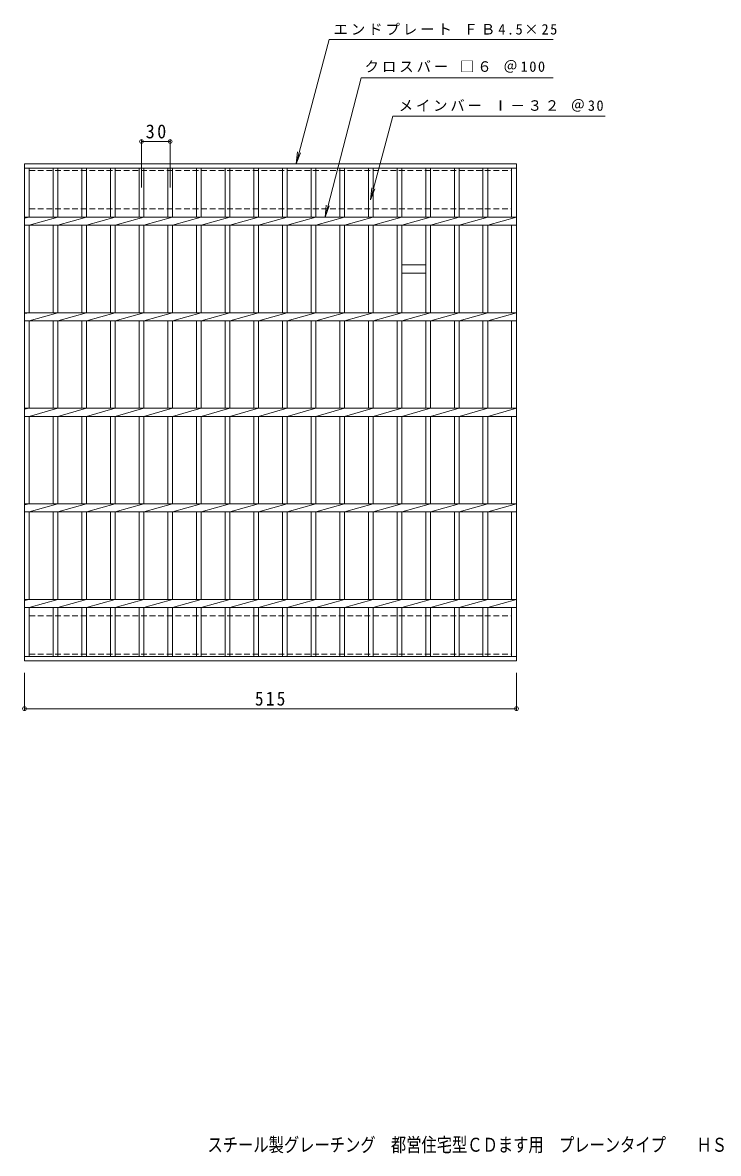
# Model space of a CAD drawing. Units: millimetres, scale not verified. Extents: x -625 to 832, y -677 to 506.
# Drawn here: x -625 to 104, y -677 to 506 of the extents above; entities that cross this region are included whole.
import ezdxf
from ezdxf.enums import TextEntityAlignment as Align

# ---------------------------------------------------------------- set-up
doc = ezdxf.new("R2010")
doc.units = ezdxf.units.MM
doc.header["$LTSCALE"] = 5
doc.header["$PDMODE"] = 32
doc.header["$PDSIZE"] = 4
doc.linetypes.add('DASHED1', pattern=[1.8, 1.2, -0.6])
for name, color, linetype, lineweight in [('1-1_1-1ﾚｲﾔ', 2, 'Continuous', 9), ('1-2_1-2ﾚｲﾔ', 3, 'Continuous', 9), ('1-4_1-4ﾚｲﾔ', 7, 'Continuous', 9), ('F-5_F-5ﾚｲﾔ', 2, 'Continuous', 9)]:
    doc.layers.add(name, color=color, linetype=linetype, lineweight=lineweight)
doc.styles.add('ＭＳ ゴシック', font='')
doc.styles.get('ＭＳ ゴシック').set_extended_font_data('MS Gothic')

msp = doc.modelspace()

# ---------------------------------------------------------------- linework, layer by layer
at = {"layer": '1-1_1-1ﾚｲﾔ', "linetype": 'DASHED1'}
for p, q in [((-112.838, 351.538), (-112.838, 311.538)), ((-617.838, 311.538), (-112.838, 311.538)), ((-617.838, -114.462), (-112.838, -114.462)), ((-112.838, -154.462), (-112.838, -115.702))]:
    msp.add_line(p, q, dxfattribs=at)
for points in [[(-617.838, 311.538), (-617.838, 351.538), (-112.838, 351.538)], [(-617.838, -114.462), (-617.838, -154.462), (-112.838, -154.462)]]:
    msp.add_lwpolyline(points, dxfattribs=at)
at = {"layer": '1-2_1-2ﾚｲﾔ'}
for p, q in [((-622.838, 358.538), (-107.838, 358.538)), ((-622.838, -161.462), (-622.838, 358.538)), ((-107.838, 358.538), (-107.838, -161.462)), ((-622.838, 354.038), (-107.838, 354.038)), ((-617.837, 302.777), (-617.837, 354.038)), ((-592.837, 354.038), (-592.837, 302.777)), ((-587.838, 354.038), (-587.838, 302.777)), ((-562.837, 354.038), (-562.837, 302.777)), ((-557.837, 354.038), (-557.837, 302.777)), ((-532.838, 354.038), (-532.838, 302.777)), ((-527.838, 354.038), (-527.838, 302.777)), ((-502.837, 354.038), (-502.837, 302.777)), ((-497.838, 354.038), (-497.838, 302.777)), ((-472.838, 354.038), (-472.838, 302.777)), ((-467.837, 354.038), (-467.837, 302.777)), ((-442.837, 354.038), (-442.837, 302.777)), ((-437.838, 354.038), (-437.838, 302.777)), ((-412.837, 354.038), (-412.837, 302.777)), ((-407.838, 354.038), (-407.838, 302.777)), ((-382.838, 354.038), (-382.838, 302.777)), ((-377.838, 354.038), (-377.838, 302.777)), ((-352.837, 354.038), (-352.837, 302.777)), ((-347.838, 354.038), (-347.838, 302.777)), ((-322.837, 354.038), (-322.837, 302.777)), ((-317.838, 354.038), (-317.838, 302.777)), ((-292.837, 354.038), (-292.837, 302.777)), ((-287.838, 354.038), (-287.838, 302.777)), ((-262.837, 354.038), (-262.837, 302.777)), ((-257.837, 354.038), (-257.837, 302.777)), ((-232.837, 354.038), (-232.837, 302.777)), ((-227.837, 354.038), (-227.837, 302.777)), ((-202.837, 354.038), (-202.837, 302.777)), ((-197.837, 354.038), (-197.837, 302.777)), ((-172.837, 354.038), (-172.837, 302.777)), ((-167.837, 354.038), (-167.837, 302.777)), ((-142.837, 354.038), (-142.837, 302.777)), ((-137.837, 354.038), (-137.837, 302.777)), ((-112.838, 354.038), (-112.838, 302.777)), ((-617.837, 302.777), (-622.838, 301.777)), ((-622.838, 302.777), (-107.838, 302.777)), ((-587.838, 302.777), (-617.837, 294.298)), ((-557.837, 302.777), (-587.838, 294.298)), ((-527.838, 302.777), (-557.837, 294.298)), ((-497.838, 302.777), (-527.838, 294.298)), ((-467.837, 302.777), (-497.838, 294.298)), ((-437.838, 302.777), (-467.837, 294.298)), ((-407.837, 302.777), (-437.838, 294.298)), ((-377.837, 302.777), (-407.838, 294.298)), ((-347.838, 302.777), (-377.838, 294.298)), ((-317.838, 302.777), (-347.838, 294.298)), ((-287.837, 302.777), (-317.838, 294.298)), ((-257.837, 302.777), (-287.838, 294.298)), ((-227.837, 302.777), (-257.837, 294.298)), ((-197.837, 302.777), (-227.837, 294.298)), ((-167.837, 302.777), (-197.837, 294.298)), ((-137.837, 302.777), (-167.837, 294.298)), ((-107.837, 302.777), (-137.837, 294.298)), ((-622.838, 294.298), (-107.838, 294.298)), ((-617.837, 202.778), (-617.837, 294.298)), ((-592.837, 294.298), (-592.837, 202.778)), ((-587.838, 294.298), (-587.838, 202.778)), ((-562.837, 294.298), (-562.837, 202.778)), ((-557.837, 294.298), (-557.837, 202.778)), ((-532.838, 294.298), (-532.838, 202.778)), ((-527.838, 294.298), (-527.838, 202.778)), ((-502.837, 294.298), (-502.837, 202.778)), ((-497.838, 294.298), (-497.838, 202.778)), ((-472.838, 294.298), (-472.838, 202.778)), ((-467.837, 294.298), (-467.837, 202.778)), ((-442.837, 294.298), (-442.837, 202.778)), ((-437.838, 294.298), (-437.838, 202.778)), ((-412.837, 294.298), (-412.837, 202.778)), ((-407.838, 294.298), (-407.838, 202.778)), ((-382.838, 294.298), (-382.838, 202.778)), ((-377.838, 294.298), (-377.838, 202.778)), ((-352.837, 294.298), (-352.837, 202.778)), ((-347.838, 294.298), (-347.838, 202.778)), ((-322.837, 294.298), (-322.837, 202.778)), ((-317.838, 294.298), (-317.838, 202.778)), ((-292.837, 294.298), (-292.837, 202.778)), ((-287.838, 294.298), (-287.838, 202.778)), ((-262.837, 294.298), (-262.837, 202.778)), ((-257.837, 294.298), (-257.837, 202.778)), ((-232.837, 294.298), (-232.837, 202.778)), ((-227.837, 294.298), (-227.837, 202.778)), ((-202.837, 294.298), (-202.837, 202.778)), ((-197.837, 294.298), (-197.837, 202.778)), ((-172.837, 294.298), (-172.837, 202.778)), ((-167.837, 294.298), (-167.837, 202.778)), ((-142.837, 294.298), (-142.837, 202.778)), ((-137.837, 294.298), (-137.837, 202.778)), ((-112.838, 294.298), (-112.838, 202.778)), ((-227.837, 252.778), (-202.837, 252.778)), ((-227.837, 244.298), (-202.837, 244.298)), ((-617.837, 202.777), (-622.838, 201.778)), ((-622.838, 202.777), (-107.838, 202.777)), ((-587.838, 202.777), (-617.837, 194.298)), ((-557.837, 202.777), (-587.838, 194.298)), ((-527.838, 202.777), (-557.837, 194.298)), ((-497.838, 202.777), (-527.838, 194.298)), ((-467.837, 202.777), (-497.838, 194.298)), ((-437.838, 202.777), (-467.837, 194.298)), ((-407.837, 202.777), (-437.838, 194.298)), ((-377.837, 202.777), (-407.838, 194.298)), ((-347.838, 202.777), (-377.838, 194.298)), ((-317.838, 202.777), (-347.838, 194.298)), ((-287.837, 202.777), (-317.838, 194.298)), ((-257.837, 202.777), (-287.838, 194.298)), ((-227.837, 202.777), (-257.837, 194.298)), ((-197.837, 202.777), (-227.837, 194.298)), ((-167.837, 202.777), (-197.837, 194.298)), ((-137.837, 202.777), (-167.837, 194.298)), ((-107.837, 202.777), (-137.837, 194.298)), ((-622.838, 194.298), (-107.838, 194.298)), ((-617.837, 102.777), (-617.837, 194.298)), ((-592.837, 194.298), (-592.837, 102.777)), ((-587.838, 194.298), (-587.838, 102.777)), ((-562.837, 194.298), (-562.837, 102.777)), ((-557.837, 194.298), (-557.837, 102.777)), ((-532.838, 194.298), (-532.838, 102.777)), ((-527.838, 194.298), (-527.838, 102.777)), ((-502.837, 194.298), (-502.837, 102.777)), ((-497.838, 194.298), (-497.838, 102.777)), ((-472.838, 194.298), (-472.838, 102.777)), ((-467.837, 194.298), (-467.837, 102.777)), ((-442.837, 194.298), (-442.837, 102.777)), ((-437.838, 194.298), (-437.838, 102.777)), ((-412.837, 194.298), (-412.837, 102.777)), ((-407.838, 194.298), (-407.838, 102.777)), ((-382.838, 194.298), (-382.838, 102.777)), ((-377.838, 194.298), (-377.838, 102.777)), ((-352.837, 194.298), (-352.837, 102.777)), ((-347.838, 194.298), (-347.838, 102.777)), ((-322.837, 194.298), (-322.837, 102.777)), ((-317.838, 194.298), (-317.838, 102.777)), ((-292.837, 194.298), (-292.837, 102.777)), ((-287.838, 194.298), (-287.838, 102.777)), ((-262.837, 194.298), (-262.837, 102.777)), ((-257.837, 194.298), (-257.837, 102.777)), ((-232.837, 194.298), (-232.837, 102.777)), ((-227.837, 194.298), (-227.837, 102.777)), ((-202.837, 194.298), (-202.837, 102.777)), ((-197.837, 194.298), (-197.837, 102.777)), ((-172.837, 194.298), (-172.837, 102.777)), ((-167.837, 194.298), (-167.837, 102.777)), ((-142.837, 194.298), (-142.837, 102.777)), ((-137.837, 194.298), (-137.837, 102.777)), ((-112.838, 194.298), (-112.838, 102.777)), ((-617.837, 102.777), (-622.838, 101.777)), ((-622.838, 102.777), (-107.838, 102.777)), ((-587.838, 102.777), (-617.837, 94.298)), ((-557.837, 102.777), (-587.838, 94.298)), ((-527.838, 102.777), (-557.837, 94.298)), ((-497.838, 102.777), (-527.838, 94.298)), ((-467.837, 102.777), (-497.838, 94.298)), ((-437.838, 102.777), (-467.837, 94.298)), ((-407.837, 102.777), (-437.838, 94.298)), ((-377.837, 102.777), (-407.838, 94.298)), ((-347.838, 102.777), (-377.838, 94.298)), ((-317.838, 102.777), (-347.838, 94.298)), ((-287.837, 102.777), (-317.838, 94.298)), ((-257.837, 102.777), (-287.838, 94.298)), ((-227.837, 102.777), (-257.837, 94.298)), ((-197.837, 102.777), (-227.837, 94.298)), ((-167.837, 102.777), (-197.837, 94.298)), ((-137.837, 102.777), (-167.837, 94.298)), ((-107.837, 102.777), (-137.837, 94.298)), ((-622.838, 94.298), (-107.838, 94.298)), ((-617.837, 2.777), (-617.837, 94.298)), ((-592.837, 94.298), (-592.837, 2.777)), ((-587.838, 94.298), (-587.838, 2.777)), ((-562.837, 94.298), (-562.837, 2.777)), ((-557.837, 94.298), (-557.837, 2.777)), ((-532.838, 94.298), (-532.838, 2.777)), ((-527.838, 94.298), (-527.838, 2.777)), ((-502.837, 94.298), (-502.837, 2.777)), ((-497.838, 94.298), (-497.838, 2.777)), ((-472.838, 94.298), (-472.838, 2.777)), ((-467.837, 94.298), (-467.837, 2.777)), ((-442.837, 94.298), (-442.837, 2.777)), ((-437.838, 94.298), (-437.838, 2.777)), ((-412.837, 94.298), (-412.837, 2.777)), ((-407.838, 94.298), (-407.838, 2.777)), ((-382.838, 94.298), (-382.838, 2.777)), ((-377.838, 94.298), (-377.838, 2.777)), ((-352.837, 94.298), (-352.837, 2.777)), ((-347.838, 94.298), (-347.838, 2.777)), ((-322.837, 94.298), (-322.837, 2.777)), ((-317.838, 94.298), (-317.838, 2.777)), ((-292.837, 94.298), (-292.837, 2.777)), ((-287.838, 94.298), (-287.838, 2.777)), ((-262.837, 94.298), (-262.837, 2.777)), ((-257.837, 94.298), (-257.837, 2.777)), ((-232.837, 94.298), (-232.837, 2.777)), ((-227.837, 94.298), (-227.837, 2.777)), ((-202.837, 94.298), (-202.837, 2.777)), ((-197.837, 94.298), (-197.837, 2.777)), ((-172.837, 94.298), (-172.837, 2.777)), ((-167.837, 94.298), (-167.837, 2.777)), ((-142.837, 94.298), (-142.837, 2.777)), ((-137.837, 94.298), (-137.837, 2.777)), ((-112.838, 94.298), (-112.838, 2.777)), ((-617.837, 2.777), (-622.838, 1.777)), ((-622.838, 2.777), (-107.838, 2.777)), ((-587.838, 2.777), (-617.837, -5.702)), ((-557.837, 2.777), (-587.838, -5.702)), ((-527.838, 2.777), (-557.837, -5.702)), ((-497.838, 2.777), (-527.838, -5.702)), ((-467.837, 2.777), (-497.838, -5.702)), ((-437.838, 2.777), (-467.837, -5.702)), ((-407.837, 2.777), (-437.838, -5.702)), ((-377.837, 2.777), (-407.838, -5.702)), ((-347.838, 2.777), (-377.838, -5.702)), ((-317.838, 2.777), (-347.838, -5.702)), ((-287.837, 2.777), (-317.838, -5.702)), ((-257.837, 2.777), (-287.838, -5.702)), ((-227.837, 2.777), (-257.837, -5.702)), ((-197.837, 2.777), (-227.837, -5.702)), ((-167.837, 2.777), (-197.837, -5.702)), ((-137.837, 2.777), (-167.837, -5.702)), ((-107.837, 2.777), (-137.837, -5.702)), ((-622.838, -5.702), (-107.838, -5.702)), ((-617.837, -97.223), (-617.837, -5.702)), ((-592.837, -5.702), (-592.837, -97.223)), ((-587.838, -5.702), (-587.838, -97.223)), ((-562.837, -5.702), (-562.837, -97.223)), ((-557.837, -5.702), (-557.837, -97.223)), ((-532.838, -5.702), (-532.838, -97.223)), ((-527.838, -5.702), (-527.838, -97.223)), ((-502.837, -5.702), (-502.837, -97.223)), ((-497.838, -5.702), (-497.838, -97.223)), ((-472.838, -5.702), (-472.838, -97.223)), ((-467.837, -5.702), (-467.837, -97.223)), ((-442.837, -5.702), (-442.837, -97.223)), ((-437.838, -5.702), (-437.838, -97.223)), ((-412.837, -5.702), (-412.837, -97.223)), ((-407.838, -5.702), (-407.838, -97.223)), ((-382.838, -5.702), (-382.838, -97.223)), ((-377.838, -5.702), (-377.838, -97.223)), ((-352.837, -5.702), (-352.837, -97.223)), ((-347.838, -5.702), (-347.838, -97.223)), ((-322.837, -5.702), (-322.837, -97.223)), ((-317.838, -5.702), (-317.838, -97.223)), ((-292.837, -5.702), (-292.837, -97.223)), ((-287.838, -5.702), (-287.838, -97.223)), ((-262.837, -5.702), (-262.837, -97.223)), ((-257.837, -5.702), (-257.837, -97.223)), ((-232.837, -5.702), (-232.837, -97.223)), ((-227.837, -5.702), (-227.837, -97.223)), ((-202.837, -5.702), (-202.837, -97.223)), ((-197.837, -5.702), (-197.837, -97.223)), ((-172.837, -5.702), (-172.837, -97.223)), ((-167.837, -5.702), (-167.837, -97.223)), ((-142.837, -5.702), (-142.837, -97.223)), ((-137.837, -5.702), (-137.837, -97.223)), ((-112.838, -5.702), (-112.838, -97.223)), ((-617.837, -97.223), (-622.838, -98.223)), ((-622.838, -97.223), (-107.838, -97.223)), ((-622.838, -105.702), (-107.838, -105.702)), ((-587.838, -97.223), (-617.837, -105.702)), ((-617.837, -156.963), (-617.837, -105.702)), ((-592.837, -105.702), (-592.837, -156.963)), ((-557.837, -97.223), (-587.838, -105.702)), ((-587.838, -105.702), (-587.838, -156.963)), ((-562.837, -105.702), (-562.837, -156.963)), ((-527.838, -97.223), (-557.837, -105.702)), ((-557.837, -105.702), (-557.837, -156.963)), ((-532.838, -105.702), (-532.838, -156.963)), ((-497.838, -97.223), (-527.838, -105.702)), ((-527.838, -105.702), (-527.838, -156.963)), ((-502.837, -105.702), (-502.837, -156.963)), ((-467.837, -97.223), (-497.838, -105.702)), ((-497.838, -105.702), (-497.838, -156.963)), ((-472.838, -105.702), (-472.838, -156.963)), ((-437.838, -97.223), (-467.837, -105.702)), ((-467.837, -105.702), (-467.837, -156.963)), ((-442.837, -105.702), (-442.837, -156.963)), ((-407.837, -97.223), (-437.838, -105.702)), ((-437.838, -105.702), (-437.838, -156.963)), ((-412.837, -105.702), (-412.837, -156.963)), ((-377.837, -97.223), (-407.838, -105.702)), ((-407.838, -105.702), (-407.838, -156.963)), ((-382.838, -105.702), (-382.838, -156.963)), ((-347.838, -97.223), (-377.838, -105.702)), ((-377.838, -105.702), (-377.838, -156.963)), ((-352.837, -105.702), (-352.837, -156.963)), ((-317.838, -97.223), (-347.838, -105.702)), ((-347.838, -105.702), (-347.838, -156.963)), ((-322.837, -105.702), (-322.837, -156.963)), ((-287.837, -97.223), (-317.838, -105.702)), ((-317.838, -105.702), (-317.838, -156.963)), ((-292.837, -105.702), (-292.837, -156.963)), ((-257.837, -97.223), (-287.838, -105.702)), ((-287.838, -105.702), (-287.838, -156.963)), ((-262.837, -105.702), (-262.837, -156.963)), ((-227.837, -97.223), (-257.837, -105.702)), ((-257.837, -105.702), (-257.837, -156.963)), ((-232.837, -105.702), (-232.837, -156.963)), ((-197.837, -97.223), (-227.837, -105.702)), ((-227.837, -105.702), (-227.837, -156.963)), ((-202.837, -105.702), (-202.837, -156.963)), ((-167.837, -97.223), (-197.837, -105.702)), ((-197.837, -105.702), (-197.837, -156.963)), ((-172.837, -105.702), (-172.837, -156.963)), ((-137.837, -97.223), (-167.837, -105.702)), ((-167.837, -105.702), (-167.837, -156.963)), ((-142.837, -105.702), (-142.837, -156.963)), ((-107.837, -97.223), (-137.837, -105.702)), ((-137.837, -105.702), (-137.837, -156.963)), ((-112.838, -105.702), (-112.838, -156.963)), ((-107.838, -156.963), (-622.838, -156.963)), ((-107.838, -161.462), (-622.838, -161.462))]:
    msp.add_line(p, q, dxfattribs=at)
at = {"layer": '1-4_1-4ﾚｲﾔ'}
for p, q in [((-338.602, 358.538), (-303.769, 488.538)), ((-303.769, 488.538), (-69.535, 488.538)), ((-260.694, 320.908), (-237.214, 408.538)), ((-237.214, 408.538), (-15.001, 408.538)), ((-500.338, 333.678), (-500.338, 383.409)), ((-500.338, 381.909), (-470.337, 381.909)), ((-470.337, 333.678), (-470.337, 383.409)), ((-338.602, 358.538), (-336.97, 370.931)), ((-338.602, 358.538), (-333.818, 370.086)), ((-260.694, 320.908), (-259.063, 333.301)), ((-260.694, 320.908), (-255.911, 332.456)), ((-308.194, 302.777), (-307.114, 315.231)), ((-308.194, 302.777), (-303.928, 314.527)), ((-622.838, -173.962), (-622.838, -212.962)), ((-107.838, -173.962), (-107.838, -212.962)), ((-622.838, -211.462), (-107.838, -211.462))]:
    msp.add_line(p, q, dxfattribs=at)
msp.add_lwpolyline([(-308.194, 302.777), (-270.477, 448.538), (-69.535, 448.538)], dxfattribs=at)
for p in [(-500.338, 381.909), (-470.337, 381.909), (-622.838, -211.462), (-107.838, -211.462)]:
    msp.add_point(p, dxfattribs=at)

# ---------------------------------------------------------------- texts
at = {"layer": '1-4_1-4ﾚｲﾔ', "char_height": 11, "attachment_point": 7, "style": 'ＭＳ ゴシック'}
for s, insert in [('\\T1.21;エンドプレート\\~ＦＢ4.5×25', (-299.299, 493.115)), ('\\T1.21;クロスバー\\~□６\\~＠100', (-266.78, 453.733)), ('\\T1.2;メインバー\\~Ⅰ－３２\\~＠30', (-231.04, 412.958))]:
    msp.add_mtext(s, dxfattribs=dict(at, insert=insert))
at = {"layer": '1-4_1-4ﾚｲﾔ', "color": 2, "char_height": 14.66, "attachment_point": 7, "style": 'ＭＳ ゴシック'}
for s, insert in [('\\T1.27;\\W0.95;30', (-495.962, 384.909)), ('\\T1.27;\\W0.9;515', (-381.588, -208.462))]:
    msp.add_mtext(s, dxfattribs=dict(at, insert=insert))
at = {"layer": 'F-5_F-5ﾚｲﾔ', "style": 'ＭＳ ゴシック', "width": 0.8}
msp.add_text('スチール製グレーチング\u3000都営住宅型ＣＤます用\u3000プレーンタイプ\u3000\u3000ＨＳＣＤ\u3000４５０', height=14.66, dxfattribs=at).set_placement((-431.25, -679.373), align=Align.BOTTOM_LEFT)

doc.saveas('drawing.dxf')
